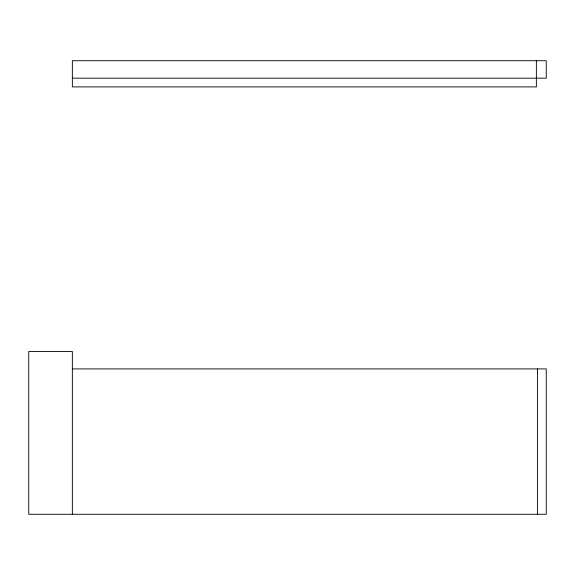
<?xml version="1.0" encoding="UTF-8"?>
<svg xmlns="http://www.w3.org/2000/svg" width="575" height="575" viewBox="0 0 575 575"><rect width="100%" height="100%" fill="white"/><g stroke="black" fill="none" stroke-linecap="round" stroke-linejoin="round"><path stroke-width="0.86" d="M72.357 78.171L546.25 78.171L546.25 60.727L72.357 60.727L72.357 86.897L536.367 86.897L536.367 60.727M72.357 368.906L546.25 368.906L546.25 514.273L28.75 514.273L28.75 351.462L72.357 351.462L72.357 514.273M537.532 368.906L537.532 514.273"/></g></svg>
